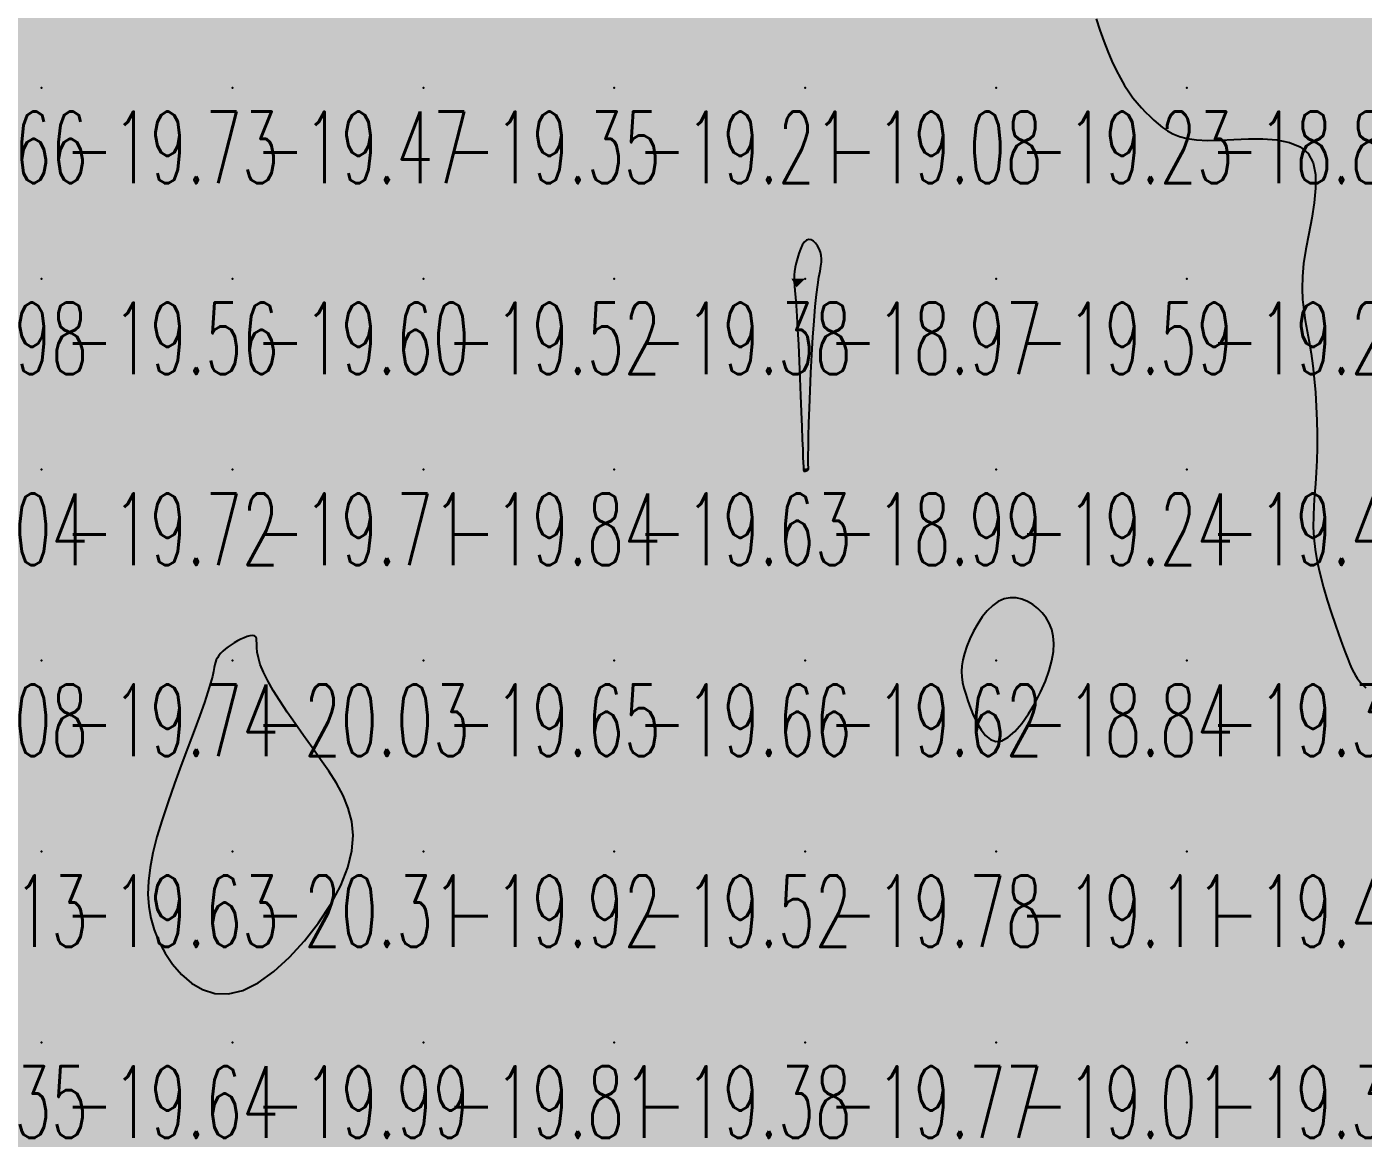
# Model space of a CAD drawing. Header units: millimetres. Extents: x 88261 to 90953, y 390274 to 392322.
# Drawn here: x 89439.5 to 89509.5, y 390662.2 to 390720.4 of the extents above; entities that cross this region are included whole.
import ezdxf
from ezdxf.enums import TextEntityAlignment as Align

# ---------------------------------------------------------------- set-up
doc = ezdxf.new("R2010")
doc.units = ezdxf.units.MM
doc.header["$LTSCALE"] = 25
for name, color, linetype in [('CN_03_00', 7, 'Continuous'), ('CN_04_00', 242, 'Continuous'), ('COTEAlt', 7, 'Continuous'), ('TN_COLORIAGE', 7, 'Continuous')]:
    doc.layers.add(name, color=color, linetype=linetype)
doc.styles.add('Simplex 1.0', font='Simplex.shx', dxfattribs={"width": 0.99, "height": 2.5})
doc.styles.get("Standard").update_dxf_attribs({"font": 'times.ttf'})

# ---------------------------------------------------------------- blocks, each defined once
blk = doc.blocks.new('COTE')
at = {"color": 0}
blk.add_point((0, 0), dxfattribs=at)
at = {"layer": 'COTEAlt'}
blk.add_attdef('ALT', text='', height=3.75, dxfattribs=at).set_placement((1.25, -1.25), align=Align.TOP_LEFT)

msp = doc.modelspace()

# ---------------------------------------------------------------- linework, layer by layer
at = {"layer": 'CN_03_00', "elevation": -19, "flags": 128}
msp.add_lwpolyline([(89495.493, 390720.842), (89495.69, 390720.252), (89495.895, 390719.685), (89496.106, 390719.146), (89496.322, 390718.639), (89496.541, 390718.169), (89496.761, 390717.742), (89496.981, 390717.36), (89497.201, 390717.02), (89497.421, 390716.716), (89497.641, 390716.442), (89497.86, 390716.194), (89498.079, 390715.966), (89498.297, 390715.752), (89498.515, 390715.547), (89498.735, 390715.347), (89498.967, 390715.156), (89499.223, 390714.979), (89499.517, 390714.821), (89499.861, 390714.687), (89500.268, 390714.583), (89500.749, 390714.514), (89501.319, 390714.484), (89501.981, 390714.495), (89502.709, 390714.527), (89503.471, 390714.556), (89504.231, 390714.557), (89504.958, 390714.506), (89505.616, 390714.379), (89506.172, 390714.151), (89506.593, 390713.799), (89506.855, 390713.306), (89506.977, 390712.693), (89506.986, 390711.986), (89506.913, 390711.215), (89506.785, 390710.406), (89506.631, 390709.588), (89506.48, 390708.789), (89506.36, 390708.037), (89506.294, 390707.352), (89506.279, 390706.726), (89506.305, 390706.144), (89506.365, 390705.589), (89506.448, 390705.046), (89506.546, 390704.498), (89506.649, 390703.932), (89506.749, 390703.33), (89506.838, 390702.681), (89506.913, 390701.993), (89506.974, 390701.279), (89507.021, 390700.548), (89507.053, 390699.815), (89507.069, 390699.091), (89507.069, 390698.387), (89507.052, 390697.715), (89507.018, 390697.085), (89506.975, 390696.489), (89506.931, 390695.917), (89506.893, 390695.358), (89506.869, 390694.803), (89506.868, 390694.241), (89506.897, 390693.661), (89506.964, 390693.053), (89507.075, 390692.412), (89507.223, 390691.747), (89507.399, 390691.073), (89507.594, 390690.406), (89507.8, 390689.76), (89508.005, 390689.149), (89508.203, 390688.589), (89508.383, 390688.095), (89508.539, 390687.677), (89508.672, 390687.329), (89508.788, 390687.043), (89508.891, 390686.807), (89508.985, 390686.614), (89509.075, 390686.453), (89509.165, 390686.314), (89509.26, 390686.189), (89509.365, 390686.067), (89509.484, 390685.944), (89509.623, 390685.812)], dxfattribs=at)
for points in [[(89479.853, 390704.582), (89479.894, 390703.786), (89479.934, 390702.921), (89479.973, 390702.022), (89480.01, 390701.125), (89480.044, 390700.268), (89480.075, 390699.487), (89480.1, 390698.817), (89480.12, 390698.285), (89480.136, 390697.884), (89480.148, 390697.593), (89480.156, 390697.396), (89480.162, 390697.273), (89480.168, 390697.206), (89480.172, 390697.177), (89480.177, 390697.168), (89480.183, 390697.163), (89480.191, 390697.159), (89480.2, 390697.156), (89480.211, 390697.155), (89480.223, 390697.156), (89480.238, 390697.157), (89480.254, 390697.16), (89480.272, 390697.165), (89480.293, 390697.171), (89480.314, 390697.178), (89480.336, 390697.187), (89480.357, 390697.196), (89480.377, 390697.207), (89480.394, 390697.217), (89480.407, 390697.229), (89480.415, 390697.24), (89480.419, 390697.255), (89480.418, 390697.289), (89480.416, 390697.361), (89480.413, 390697.491), (89480.411, 390697.698), (89480.412, 390698), (89480.418, 390698.418), (89480.43, 390698.969), (89480.45, 390699.665), (89480.477, 390700.478), (89480.512, 390701.371), (89480.553, 390702.309), (89480.601, 390703.255), (89480.654, 390704.173), (89480.713, 390705.026), (89480.776, 390705.779), (89480.843, 390706.405), (89480.911, 390706.911), (89480.974, 390707.316), (89481.03, 390707.639), (89481.074, 390707.896), (89481.101, 390708.107), (89481.109, 390708.288), (89481.092, 390708.459), (89481.049, 390708.632), (89480.981, 390708.802), (89480.895, 390708.961), (89480.792, 390709.099), (89480.68, 390709.207), (89480.56, 390709.275), (89480.439, 390709.294), (89480.319, 390709.255), (89480.206, 390709.151), (89480.101, 390708.994), (89480.004, 390708.794), (89479.918, 390708.565), (89479.842, 390708.321), (89479.779, 390708.073), (89479.728, 390707.835), (89479.693, 390707.62), (89479.672, 390707.435), (89479.665, 390707.264), (89479.67, 390707.083), (89479.685, 390706.872), (89479.709, 390706.607), (89479.739, 390706.267), (89479.775, 390705.83), (89479.813, 390705.272), (89479.853, 390704.582)], [(89493.178, 390687.235), (89493.256, 390687.705), (89493.277, 390688.133), (89493.245, 390688.521), (89493.163, 390688.872), (89493.038, 390689.19), (89492.872, 390689.477), (89492.67, 390689.738), (89492.436, 390689.972), (89492.177, 390690.174), (89491.896, 390690.339), (89491.6, 390690.458), (89491.294, 390690.524), (89490.983, 390690.531), (89490.672, 390690.471), (89490.367, 390690.338), (89490.072, 390690.128), (89489.792, 390689.851), (89489.53, 390689.523), (89489.288, 390689.158), (89489.071, 390688.771), (89488.882, 390688.375), (89488.723, 390687.985), (89488.599, 390687.616), (89488.511, 390687.279), (89488.459, 390686.968), (89488.441, 390686.673), (89488.453, 390686.387), (89488.495, 390686.098), (89488.564, 390685.798), (89488.659, 390685.478), (89488.776, 390685.129), (89488.915, 390684.746), (89489.076, 390684.349), (89489.259, 390683.963), (89489.466, 390683.611), (89489.698, 390683.318), (89489.955, 390683.108), (89490.238, 390683.007), (89490.549, 390683.039), (89490.885, 390683.219), (89491.238, 390683.531), (89491.595, 390683.948), (89491.946, 390684.446), (89492.277, 390684.997), (89492.577, 390685.577), (89492.835, 390686.16), (89493.038, 390686.72), (89493.178, 390687.235)]]:
    msp.add_lwpolyline(points, close=True, dxfattribs=at)
at = {"layer": 'CN_04_00', "elevation": -20, "flags": 128}
msp.add_lwpolyline([(89448.533, 390684.359), (89448.237, 390683.566), (89447.908, 390682.693), (89447.561, 390681.764), (89447.211, 390680.805), (89446.874, 390679.842), (89446.564, 390678.899), (89446.297, 390678.002), (89446.087, 390677.171), (89445.936, 390676.401), (89445.847, 390675.684), (89445.822, 390675.008), (89445.862, 390674.364), (89445.971, 390673.742), (89446.149, 390673.132), (89446.398, 390672.524), (89446.72, 390671.916), (89447.112, 390671.33), (89447.573, 390670.796), (89448.098, 390670.345), (89448.685, 390670.006), (89449.332, 390669.809), (89450.035, 390669.785), (89450.792, 390669.964), (89451.595, 390670.363), (89452.422, 390670.956), (89453.243, 390671.704), (89454.032, 390672.567), (89454.76, 390673.508), (89455.399, 390674.486), (89455.921, 390675.465), (89456.299, 390676.403), (89456.512, 390677.271), (89456.572, 390678.072), (89456.501, 390678.816), (89456.317, 390679.514), (89456.041, 390680.177), (89455.693, 390680.816), (89455.293, 390681.441), (89454.862, 390682.064), (89454.417, 390682.692), (89453.971, 390683.32), (89453.535, 390683.939), (89453.119, 390684.543), (89452.734, 390685.122), (89452.39, 390685.669), (89452.098, 390686.175), (89451.869, 390686.632), (89451.708, 390687.034), (89451.607, 390687.382), (89451.551, 390687.679), (89451.527, 390687.927), (89451.52, 390688.129), (89451.518, 390688.287), (89451.505, 390688.406), (89451.469, 390688.486), (89451.399, 390688.531), (89451.297, 390688.546), (89451.169, 390688.532), (89451.02, 390688.494), (89450.858, 390688.436), (89450.686, 390688.361), (89450.511, 390688.273), (89450.34, 390688.175), (89450.176, 390688.071), (89450.022, 390687.962), (89449.88, 390687.85), (89449.751, 390687.735), (89449.637, 390687.619), (89449.54, 390687.503), (89449.461, 390687.387), (89449.401, 390687.274), (89449.36, 390687.161), (89449.33, 390687.034), (89449.3, 390686.877), (89449.26, 390686.673), (89449.198, 390686.404), (89449.105, 390686.055), (89448.969, 390685.608), (89448.781, 390685.046), (89448.533, 390684.359)], close=True, dxfattribs=at)
at = {"layer": 'TN_COLORIAGE', "color": 213}
for points in [[(89440.249, 390721.89, -19.498), (89444.094, 390727.239, -19.498), (89440.249, 390717.239, -19.498), (89450.249, 390727.239, -19.498)], [(89440.249, 390717.239, -19.498), (89450.249, 390717.239, -19.498), (89450.249, 390727.239, -19.498)], [(89450.249, 390717.239, -19.264), (89460.249, 390717.239, -19.264), (89460.249, 390727.239, -19.264)], [(89450.249, 390727.239, -19.264), (89450.249, 390717.239, -19.264), (89460.249, 390727.239, -19.264)], [(89460.249, 390717.239, -19.305), (89470.249, 390717.239, -19.305), (89470.249, 390727.239, -19.305)], [(89460.249, 390727.239, -19.305), (89460.249, 390717.239, -19.305), (89470.249, 390727.239, -19.305)], [(89470.249, 390727.239, -19.311), (89470.249, 390717.239, -19.311), (89480.249, 390727.239, -19.311)], [(89470.249, 390717.239, -19.311), (89480.249, 390717.239, -19.311), (89480.249, 390727.239, -19.311)], [(89480.249, 390727.239, -19.156), (89480.249, 390717.239, -19.156), (89490.249, 390727.239, -19.156)], [(89480.249, 390717.239, -19.156), (89490.249, 390717.239, -19.156), (89490.249, 390727.239, -19.156)], [(89490.249, 390717.239, -19), (89494.994, 390721.985, -19), (89490.249, 390727.239, -19), (89494.034, 390727.239, -19)], [(89440.249, 390721.89, -19.659), (89435.453, 390722.444, -19.659), (89440.249, 390717.239, -19.659), (89430.249, 390717.239, -19.659)], [(89494.994, 390721.985, -19.231), (89496.763, 390717.239, -19.231), (89490.249, 390717.239, -19.231)], [(89430.249, 390717.239, -19.727), (89430.249, 390707.239, -19.727), (89440.249, 390717.239, -19.727)], [(89430.249, 390707.239, -19.727), (89440.249, 390707.239, -19.727), (89440.249, 390717.239, -19.727)], [(89440.249, 390717.239, -19.473), (89440.249, 390707.239, -19.473), (89450.249, 390717.239, -19.473)], [(89440.249, 390707.239, -19.473), (89450.249, 390707.239, -19.473), (89450.249, 390717.239, -19.473)], [(89450.249, 390717.239, -19.354), (89450.249, 390707.239, -19.354), (89460.249, 390717.239, -19.354)], [(89450.249, 390707.239, -19.354), (89460.249, 390707.239, -19.354), (89460.249, 390717.239, -19.354)], [(89460.249, 390707.239, -19.213), (89470.249, 390707.239, -19.213), (89470.249, 390717.239, -19.213)], [(89460.249, 390717.239, -19.213), (89460.249, 390707.239, -19.213), (89470.249, 390717.239, -19.213)], [(89470.249, 390707.239, -19), (89479.527, 390707.239, -19), (89480.249, 390717.239, -19), (89480.249, 390709.976, -19)], [(89470.249, 390717.239, -19.079), (89470.249, 390707.239, -19.079), (89480.249, 390717.239, -19.079)], [(89490.249, 390717.239, -19), (89481.394, 390708.384, -19), (89480.249, 390717.239, -19), (89480.249, 390709.976, -19)], [(89490.249, 390707.239, -19), (89480.73, 390707.239, -19), (89490.249, 390717.239, -19), (89481.394, 390708.384, -19)], [(89490.249, 390707.239, -19), (89498.52, 390715.51, -19), (89490.249, 390717.239, -19), (89496.763, 390717.239, -19)], [(89490.249, 390707.239, -19), (89498.52, 390715.51, -19), (89500.249, 390707.239, -19), (89500.249, 390714.002, -19)], [(89500.249, 390714.002, -19.258), (89508.397, 390715.388, -19.258), (89500.249, 390707.239, -19.258)], [(89505.719, 390707.239, -19.258), (89508.397, 390715.388, -19.258), (89500.249, 390707.239, -19.258)], [(89430.249, 390703.348, -19.557), (89430.995, 390697.986, -19.557), (89430.249, 390707.239, -19.557), (89440.249, 390707.239, -19.557)], [(89431.376, 390697.239, -19.557), (89430.995, 390697.986, -19.557), (89440.249, 390697.239, -19.557), (89440.249, 390707.239, -19.557)], [(89440.249, 390707.239, -19.595), (89440.249, 390697.239, -19.595), (89450.249, 390707.239, -19.595)], [(89440.249, 390697.239, -19.595), (89450.249, 390697.239, -19.595), (89450.249, 390707.239, -19.595)], [(89450.249, 390707.239, -19.52), (89450.249, 390697.239, -19.52), (89460.249, 390707.239, -19.52)], [(89450.249, 390697.239, -19.52), (89460.249, 390697.239, -19.52), (89460.249, 390707.239, -19.52)], [(89460.249, 390697.239, -19.384), (89470.249, 390697.239, -19.384), (89470.249, 390707.239, -19.384)], [(89460.249, 390707.239, -19.384), (89460.249, 390697.239, -19.384), (89470.249, 390707.239, -19.384)], [(89470.249, 390697.239, -19), (89479.798, 390706.788, -19), (89470.249, 390707.239, -19), (89479.527, 390707.239, -19)], [(89479.798, 390706.788, -19.632), (89480.16, 390697.239, -19.632), (89470.249, 390697.239, -19.632)], [(89490.249, 390707.239, -19), (89480.344, 390697.334, -19), (89490.249, 390697.239, -19), (89480.475, 390697.239, -19)], [(89480.73, 390707.239, -19.591), (89480.344, 390697.334, -19.591), (89490.249, 390707.239, -19.591)], [(89490.249, 390697.239, -19.258), (89500.249, 390697.239, -19.258), (89500.249, 390707.239, -19.258)], [(89490.249, 390707.239, -19.258), (89490.249, 390697.239, -19.258), (89500.249, 390707.239, -19.258)], [(89500.249, 390697.239, -19), (89506.884, 390703.875, -19), (89500.249, 390707.239, -19), (89505.719, 390707.239, -19)], [(89506.884, 390703.875, -19.421), (89507.239, 390697.239, -19.421), (89500.249, 390697.239, -19.421)], [(89431.376, 390697.239, -19.718), (89432.465, 390689.455, -19.718), (89440.249, 390697.239, -19.718)], [(89432.573, 390687.239, -19.718), (89432.465, 390689.455, -19.718), (89440.249, 390687.239, -19.718), (89440.249, 390697.239, -19.718)], [(89449.174, 390687.239, -19.713), (89450.249, 390688.238, -19.713), (89440.249, 390687.239, -19.713), (89450.249, 390697.239, -19.713)], [(89440.249, 390697.239, -19.713), (89440.249, 390687.239, -19.713), (89450.249, 390697.239, -19.713)], [(89451.869, 390688.86, -19.713), (89450.249, 390688.238, -19.713), (89460.249, 390697.239, -19.713), (89450.249, 390697.239, -19.713)], [(89451.869, 390688.86, -19.653), (89451.089, 390687.239, -19.653), (89460.249, 390697.239, -19.653), (89460.249, 390687.239, -19.653)], [(89460.249, 390697.239, -19.632), (89460.249, 390687.239, -19.632), (89470.249, 390697.239, -19.632)], [(89460.249, 390687.239, -19.632), (89470.249, 390687.239, -19.632), (89470.249, 390697.239, -19.632)], [(89470.249, 390687.239, -19), (89480.164, 390697.154, -19), (89470.249, 390697.239, -19), (89480.16, 390697.239, -19)], [(89470.249, 390687.239, -19), (89480.164, 390697.154, -19), (89480.249, 390687.239, -19), (89480.249, 390697.149, -19)], [(89480.249, 390687.239, -19), (89488.198, 390687.239, -19), (89490.249, 390697.239, -19), (89490.249, 390691.198, -19)], [(89480.249, 390687.239, -19), (89480.249, 390697.149, -19), (89490.249, 390697.239, -19), (89480.475, 390697.239, -19)], [(89500.249, 390697.239, -19), (89493.006, 390689.997, -19), (89490.249, 390697.239, -19), (89490.249, 390691.198, -19)], [(89500.249, 390697.239, -19), (89493.006, 390689.997, -19), (89500.249, 390687.239, -19), (89493.744, 390687.239, -19)], [(89500.249, 390697.239, -19), (89507.239, 390697.239, -19), (89500.249, 390687.239, -19), (89506.469, 390693.46, -19)], [(89506.469, 390693.46, -19.298), (89508.667, 390687.239, -19.298), (89500.249, 390687.239, -19.298)], [(89432.573, 390687.239, -19.735), (89433.622, 390680.613, -19.735), (89440.249, 390687.239, -19.735)], [(89433.622, 390680.613, -19.629), (89432.913, 390677.239, -19.629), (89440.249, 390687.239, -19.629), (89440.249, 390677.239, -19.629)], [(89449.174, 390687.239, -19.629), (89449.458, 390686.449, -19.629), (89440.249, 390687.239, -19.629), (89440.249, 390677.239, -19.629)], [(89451.089, 390687.239, -19.653), (89454.986, 390681.976, -19.653), (89460.249, 390687.239, -19.653)], [(89458.139, 390677.239, -19.653), (89454.986, 390681.976, -19.653), (89460.249, 390677.239, -19.653), (89460.249, 390687.239, -19.653)], [(89460.249, 390687.239, -19.66), (89460.249, 390677.239, -19.66), (89470.249, 390687.239, -19.66)], [(89460.249, 390677.239, -19.66), (89470.249, 390677.239, -19.66), (89470.249, 390687.239, -19.66)], [(89470.249, 390687.239, -19.621), (89470.249, 390677.239, -19.621), (89480.249, 390687.239, -19.621)], [(89470.249, 390677.239, -19.621), (89480.249, 390677.239, -19.621), (89480.249, 390687.239, -19.621)], [(89480.249, 390677.239, -19), (89488.552, 390685.543, -19), (89480.249, 390687.239, -19), (89488.198, 390687.239, -19)], [(89490.249, 390677.239, -19.298), (89500.249, 390677.239, -19.298), (89500.249, 390687.239, -19.298)], [(89500.249, 390687.239, -19), (89493.744, 390687.239, -19), (89490.249, 390677.239, -19), (89490.249, 390681.363, -19)], [(89500.249, 390677.239, -19), (89509.162, 390686.152, -19), (89500.249, 390687.239, -19), (89508.667, 390687.239, -19)], [(89449.458, 390686.449, -19.629), (89445.678, 390677.239, -19.629), (89440.249, 390677.239, -19.629)], [(89500.249, 390677.239, -19), (89509.162, 390686.152, -19), (89510.249, 390677.239, -19), (89510.249, 390685.285, -19)], [(89480.249, 390677.239, -19), (89488.552, 390685.543, -19), (89490.249, 390677.239, -19), (89490.249, 390681.363, -19)], [(89432.913, 390677.239, -19.629), (89435.11, 390672.1, -19.629), (89440.249, 390677.239, -19.629)], [(89435.173, 390667.239, -19.629), (89435.11, 390672.1, -19.629), (89440.249, 390667.239, -19.629), (89440.249, 390677.239, -19.629)], [(89445.615, 390672.606, -19.629), (89445.678, 390677.239, -19.629), (89440.249, 390667.239, -19.629), (89440.249, 390677.239, -19.629)], [(89450.249, 390667.239, -19.916), (89460.249, 390667.239, -19.916), (89460.249, 390677.239, -19.916)], [(89450.249, 390667.484, -19.916), (89458.139, 390677.239, -19.916), (89450.249, 390667.239, -19.916), (89460.249, 390677.239, -19.916)], [(89460.249, 390667.239, -19.517), (89470.249, 390667.239, -19.517), (89470.249, 390677.239, -19.517)], [(89460.249, 390677.239, -19.517), (89460.249, 390667.239, -19.517), (89470.249, 390677.239, -19.517)], [(89470.249, 390677.239, -19.785), (89470.249, 390667.239, -19.785), (89480.249, 390677.239, -19.785)], [(89470.249, 390667.239, -19.785), (89480.249, 390667.239, -19.785), (89480.249, 390677.239, -19.785)], [(89480.249, 390677.239, -19.112), (89480.249, 390667.239, -19.112), (89490.249, 390677.239, -19.112)], [(89480.249, 390667.239, -19.112), (89490.249, 390667.239, -19.112), (89490.249, 390677.239, -19.112)], [(89490.249, 390677.239, -19.46), (89490.249, 390667.239, -19.46), (89500.249, 390677.239, -19.46)], [(89490.249, 390667.239, -19.46), (89500.249, 390667.239, -19.46), (89500.249, 390677.239, -19.46)], [(89500.249, 390667.239, -19.231), (89510.249, 390667.239, -19.231), (89510.249, 390677.239, -19.231)], [(89500.249, 390677.239, -19.231), (89500.249, 390667.239, -19.231), (89510.249, 390677.239, -19.231)], [(89450.249, 390667.484, -19.638), (89445.615, 390672.606, -19.638), (89450.249, 390667.239, -19.638), (89440.249, 390667.239, -19.638)], [(89435.173, 390667.239, -19.638), (89435.576, 390662.567, -19.638), (89440.249, 390667.239, -19.638)], [(89438.699, 390657.239, -19.638), (89435.576, 390662.567, -19.638), (89440.249, 390657.239, -19.638), (89440.249, 390667.239, -19.638)], [(89440.249, 390657.239, -19.992), (89450.249, 390657.239, -19.992), (89450.249, 390667.239, -19.992)], [(89440.249, 390667.239, -19.992), (89440.249, 390657.239, -19.992), (89450.249, 390667.239, -19.992)], [(89450.249, 390657.239, -19.811), (89460.249, 390657.239, -19.811), (89460.249, 390667.239, -19.811)], [(89450.249, 390667.239, -19.811), (89450.249, 390657.239, -19.811), (89460.249, 390667.239, -19.811)], [(89460.249, 390657.239, -19.377), (89470.249, 390657.239, -19.377), (89470.249, 390667.239, -19.377)], [(89460.249, 390667.239, -19.377), (89460.249, 390657.239, -19.377), (89470.249, 390667.239, -19.377)], [(89470.249, 390657.239, -19.773), (89480.249, 390657.239, -19.773), (89480.249, 390667.239, -19.773)], [(89470.249, 390667.239, -19.773), (89470.249, 390657.239, -19.773), (89480.249, 390667.239, -19.773)], [(89480.249, 390667.239, -19.009), (89480.249, 390657.239, -19.009), (89490.249, 390667.239, -19.009)], [(89480.249, 390657.239, -19.009), (89490.249, 390657.239, -19.009), (89490.249, 390667.239, -19.009)], [(89490.249, 390667.239, -19.388), (89490.249, 390657.239, -19.388), (89500.249, 390667.239, -19.388)], [(89490.249, 390657.239, -19.388), (89500.249, 390657.239, -19.388), (89500.249, 390667.239, -19.388)], [(89500.249, 390667.239, -19.353), (89500.249, 390657.239, -19.353), (89510.249, 390667.239, -19.353)], [(89500.249, 390657.239, -19.353), (89510.249, 390657.239, -19.353), (89510.249, 390667.239, -19.353)]]:
    msp.add_solid(points, dxfattribs=at)
at = {"layer": 'TN_COLORIAGE', "color": 203}
for points in [[(89496.763, 390717.239, -18.745), (89494.994, 390721.985, -18.745), (89500.249, 390717.239, -18.745), (89500.249, 390727.239, -18.745)], [(89500.249, 390727.239, -18.805), (89500.249, 390717.239, -18.805), (89510.249, 390727.239, -18.805)], [(89500.249, 390717.239, -18.805), (89510.249, 390717.239, -18.805), (89510.249, 390727.239, -18.805)], [(89496.763, 390717.239, -18.877), (89498.52, 390715.51, -18.877), (89500.249, 390717.239, -18.877)], [(89500.249, 390714.002, -18.877), (89498.52, 390715.51, -18.877), (89500.249, 390717.239, -18.877)], [(89508.397, 390715.388, -18.877), (89500.249, 390714.002, -18.877), (89510.249, 390717.239, -18.877), (89500.249, 390717.239, -18.877)], [(89508.397, 390715.388, -18.786), (89505.719, 390707.239, -18.786), (89510.249, 390717.239, -18.786), (89510.249, 390707.239, -18.786)], [(89480.249, 390709.976, -18.97), (89479.527, 390707.239, -18.97), (89480.249, 390707.239, -18.97)], [(89480.249, 390709.976, -18.97), (89481.394, 390708.384, -18.97), (89480.249, 390707.239, -18.97)], [(89481.394, 390708.384, -18.97), (89480.73, 390707.239, -18.97), (89480.249, 390707.239, -18.97)], [(89479.527, 390707.239, -18.97), (89479.798, 390706.788, -18.97), (89480.249, 390707.239, -18.97)], [(89480.16, 390697.239, -18.97), (89479.798, 390706.788, -18.97), (89480.249, 390697.239, -18.97), (89480.249, 390707.239, -18.97)], [(89480.344, 390697.334, -18.97), (89480.73, 390707.239, -18.97), (89480.249, 390697.239, -18.97), (89480.249, 390707.239, -18.97)], [(89505.719, 390707.239, -18.786), (89506.884, 390703.875, -18.786), (89510.249, 390707.239, -18.786)], [(89507.239, 390697.239, -18.786), (89506.884, 390703.875, -18.786), (89510.249, 390697.239, -18.786), (89510.249, 390707.239, -18.786)], [(89480.16, 390697.239, -18.994), (89480.164, 390697.154, -18.994), (89480.249, 390697.239, -18.994)], [(89480.249, 390697.149, -18.994), (89480.164, 390697.154, -18.994), (89480.249, 390697.239, -18.994)], [(89480.475, 390697.239, -18.994), (89480.344, 390697.334, -18.994), (89480.249, 390697.239, -18.994)], [(89480.475, 390697.239, -18.994), (89480.249, 390697.149, -18.994), (89480.249, 390697.239, -18.994)], [(89506.469, 390693.46, -18.819), (89507.239, 390697.239, -18.819), (89510.249, 390697.239, -18.819)], [(89508.667, 390687.239, -18.819), (89506.469, 390693.46, -18.819), (89510.249, 390687.239, -18.819), (89510.249, 390697.239, -18.819)], [(89490.249, 390691.198, -18.84), (89488.198, 390687.239, -18.84), (89490.249, 390687.239, -18.84)], [(89490.249, 390691.198, -18.84), (89493.006, 390689.997, -18.84), (89490.249, 390687.239, -18.84)], [(89493.744, 390687.239, -18.84), (89493.006, 390689.997, -18.84), (89490.249, 390687.239, -18.84)], [(89488.198, 390687.239, -18.84), (89488.552, 390685.543, -18.84), (89490.249, 390687.239, -18.84)], [(89490.249, 390681.363, -18.84), (89488.552, 390685.543, -18.84), (89490.249, 390687.239, -18.84)], [(89490.249, 390681.363, -18.84), (89493.744, 390687.239, -18.84), (89490.249, 390687.239, -18.84)], [(89508.667, 390687.239, -18.944), (89509.162, 390686.152, -18.944), (89510.249, 390687.239, -18.944)], [(89510.249, 390685.285, -18.944), (89509.162, 390686.152, -18.944), (89510.249, 390687.239, -18.944)]]:
    msp.add_solid(points, dxfattribs=at)
at = {"layer": 'TN_COLORIAGE', "color": 223}
for points in [[(89450.249, 390688.238, -20.032), (89451.869, 390688.86, -20.032), (89450.249, 390687.239, -20.032)], [(89451.089, 390687.239, -20.032), (89451.869, 390688.86, -20.032), (89450.249, 390687.239, -20.032)], [(89450.249, 390688.238, -20.032), (89449.174, 390687.239, -20.032), (89450.249, 390687.239, -20.032)], [(89450.249, 390677.239, -20), (89445.678, 390677.239, -20), (89450.249, 390687.239, -20), (89449.458, 390686.449, -20)], [(89449.458, 390686.449, -20.032), (89449.174, 390687.239, -20.032), (89450.249, 390687.239, -20.032)], [(89450.249, 390677.239, -20), (89454.986, 390681.976, -20), (89450.249, 390687.239, -20), (89451.089, 390687.239, -20)], [(89454.986, 390681.976, -20.312), (89458.139, 390677.239, -20.312), (89450.249, 390677.239, -20.312)], [(89445.615, 390672.606, -20.312), (89450.249, 390667.484, -20.312), (89450.249, 390677.239, -20.312)], [(89445.678, 390677.239, -20.312), (89445.615, 390672.606, -20.312), (89450.249, 390677.239, -20.312)], [(89458.139, 390677.239, -20.312), (89450.249, 390667.484, -20.312), (89450.249, 390677.239, -20.312)]]:
    msp.add_solid(points, dxfattribs=at)

# ---------------------------------------------------------------- block references
at = {"layer": 'COTEAlt'}
ref = msp.add_blockref('COTE', (89430.249, 390717.239), dxfattribs=at)
ref.add_attrib('ALT', '-19.66', dxfattribs={"height": 3.75, "style": 'Simplex 1.0', "width": 0.6}).set_placement((89431.499, 390715.989), align=Align.TOP_LEFT)
ref = msp.add_blockref('COTE', (89440.249, 390717.239), dxfattribs=at)
ref.add_attrib('ALT', '-19.73', dxfattribs={"height": 3.75, "style": 'Simplex 1.0', "width": 0.6}).set_placement((89441.499, 390715.989), align=Align.TOP_LEFT)
ref = msp.add_blockref('COTE', (89450.249, 390717.239), dxfattribs=at)
ref.add_attrib('ALT', '-19.47', dxfattribs={"height": 3.75, "style": 'Simplex 1.0', "width": 0.6}).set_placement((89451.499, 390715.989), align=Align.TOP_LEFT)
ref = msp.add_blockref('COTE', (89460.249, 390717.239), dxfattribs=at)
ref.add_attrib('ALT', '-19.35', dxfattribs={"height": 3.75, "style": 'Simplex 1.0', "width": 0.6}).set_placement((89461.499, 390715.989), align=Align.TOP_LEFT)
ref = msp.add_blockref('COTE', (89470.249, 390717.239), dxfattribs=at)
ref.add_attrib('ALT', '-19.21', dxfattribs={"height": 3.75, "style": 'Simplex 1.0', "width": 0.6}).set_placement((89471.499, 390715.989), align=Align.TOP_LEFT)
ref = msp.add_blockref('COTE', (89480.249, 390717.239), dxfattribs=at)
ref.add_attrib('ALT', '-19.08', dxfattribs={"height": 3.75, "style": 'Simplex 1.0', "width": 0.6}).set_placement((89481.499, 390715.989), align=Align.TOP_LEFT)
ref = msp.add_blockref('COTE', (89490.249, 390717.239), dxfattribs=at)
ref.add_attrib('ALT', '-19.23', dxfattribs={"height": 3.75, "style": 'Simplex 1.0', "width": 0.6}).set_placement((89491.499, 390715.989), align=Align.TOP_LEFT)
ref = msp.add_blockref('COTE', (89500.249, 390717.239), dxfattribs=at)
ref.add_attrib('ALT', '-18.88', dxfattribs={"height": 3.75, "style": 'Simplex 1.0', "width": 0.6}).set_placement((89501.499, 390715.989), align=Align.TOP_LEFT)
ref = msp.add_blockref('COTE', (89430.249, 390707.239), dxfattribs=at)
ref.add_attrib('ALT', '-19.98', dxfattribs={"height": 3.75, "style": 'Simplex 1.0', "width": 0.6}).set_placement((89431.499, 390705.989), align=Align.TOP_LEFT)
ref = msp.add_blockref('COTE', (89440.249, 390707.239), dxfattribs=at)
ref.add_attrib('ALT', '-19.56', dxfattribs={"height": 3.75, "style": 'Simplex 1.0', "width": 0.6}).set_placement((89441.499, 390705.989), align=Align.TOP_LEFT)
ref = msp.add_blockref('COTE', (89450.249, 390707.239), dxfattribs=at)
ref.add_attrib('ALT', '-19.60', dxfattribs={"height": 3.75, "style": 'Simplex 1.0', "width": 0.6}).set_placement((89451.499, 390705.989), align=Align.TOP_LEFT)
ref = msp.add_blockref('COTE', (89460.249, 390707.239), dxfattribs=at)
ref.add_attrib('ALT', '-19.52', dxfattribs={"height": 3.75, "style": 'Simplex 1.0', "width": 0.6}).set_placement((89461.499, 390705.989), align=Align.TOP_LEFT)
ref = msp.add_blockref('COTE', (89470.249, 390707.239), dxfattribs=at)
ref.add_attrib('ALT', '-19.38', dxfattribs={"height": 3.75, "style": 'Simplex 1.0', "width": 0.6}).set_placement((89471.499, 390705.989), align=Align.TOP_LEFT)
ref = msp.add_blockref('COTE', (89480.249, 390707.239), dxfattribs=at)
ref.add_attrib('ALT', '-18.97', dxfattribs={"height": 3.75, "style": 'Simplex 1.0', "width": 0.6}).set_placement((89481.499, 390705.989), align=Align.TOP_LEFT)
ref = msp.add_blockref('COTE', (89490.249, 390707.239), dxfattribs=at)
ref.add_attrib('ALT', '-19.59', dxfattribs={"height": 3.75, "style": 'Simplex 1.0', "width": 0.6}).set_placement((89491.499, 390705.989), align=Align.TOP_LEFT)
ref = msp.add_blockref('COTE', (89500.249, 390707.239), dxfattribs=at)
ref.add_attrib('ALT', '-19.26', dxfattribs={"height": 3.75, "style": 'Simplex 1.0', "width": 0.6}).set_placement((89501.499, 390705.989), align=Align.TOP_LEFT)
ref = msp.add_blockref('COTE', (89430.249, 390697.239), dxfattribs=at)
ref.add_attrib('ALT', '-20.04', dxfattribs={"height": 3.75, "style": 'Simplex 1.0', "width": 0.6}).set_placement((89431.499, 390695.989), align=Align.TOP_LEFT)
ref = msp.add_blockref('COTE', (89440.249, 390697.239), dxfattribs=at)
ref.add_attrib('ALT', '-19.72', dxfattribs={"height": 3.75, "style": 'Simplex 1.0', "width": 0.6}).set_placement((89441.499, 390695.989), align=Align.TOP_LEFT)
ref = msp.add_blockref('COTE', (89450.249, 390697.239), dxfattribs=at)
ref.add_attrib('ALT', '-19.71', dxfattribs={"height": 3.75, "style": 'Simplex 1.0', "width": 0.6}).set_placement((89451.499, 390695.989), align=Align.TOP_LEFT)
ref = msp.add_blockref('COTE', (89460.249, 390697.239), dxfattribs=at)
ref.add_attrib('ALT', '-19.84', dxfattribs={"height": 3.75, "style": 'Simplex 1.0', "width": 0.6}).set_placement((89461.499, 390695.989), align=Align.TOP_LEFT)
ref = msp.add_blockref('COTE', (89470.249, 390697.239), dxfattribs=at)
ref.add_attrib('ALT', '-19.63', dxfattribs={"height": 3.75, "style": 'Simplex 1.0', "width": 0.6}).set_placement((89471.499, 390695.989), align=Align.TOP_LEFT)
ref = msp.add_blockref('COTE', (89480.249, 390697.239), dxfattribs=at)
ref.add_attrib('ALT', '-18.99', dxfattribs={"height": 3.75, "style": 'Simplex 1.0', "width": 0.6}).set_placement((89481.499, 390695.989), align=Align.TOP_LEFT)
ref = msp.add_blockref('COTE', (89490.249, 390697.239), dxfattribs=at)
ref.add_attrib('ALT', '-19.24', dxfattribs={"height": 3.75, "style": 'Simplex 1.0', "width": 0.6}).set_placement((89491.499, 390695.989), align=Align.TOP_LEFT)
ref = msp.add_blockref('COTE', (89500.249, 390697.239), dxfattribs=at)
ref.add_attrib('ALT', '-19.42', dxfattribs={"height": 3.75, "style": 'Simplex 1.0', "width": 0.6}).set_placement((89501.499, 390695.989), align=Align.TOP_LEFT)
ref = msp.add_blockref('COTE', (89430.249, 390687.239), dxfattribs=at)
ref.add_attrib('ALT', '-20.08', dxfattribs={"height": 3.75, "style": 'Simplex 1.0', "width": 0.6}).set_placement((89431.499, 390685.989), align=Align.TOP_LEFT)
ref = msp.add_blockref('COTE', (89440.249, 390687.239), dxfattribs=at)
ref.add_attrib('ALT', '-19.74', dxfattribs={"height": 3.75, "style": 'Simplex 1.0', "width": 0.6}).set_placement((89441.499, 390685.989), align=Align.TOP_LEFT)
ref = msp.add_blockref('COTE', (89450.249, 390687.239), dxfattribs=at)
ref.add_attrib('ALT', '-20.03', dxfattribs={"height": 3.75, "style": 'Simplex 1.0', "width": 0.6}).set_placement((89451.499, 390685.989), align=Align.TOP_LEFT)
ref = msp.add_blockref('COTE', (89460.249, 390687.239), dxfattribs=at)
ref.add_attrib('ALT', '-19.65', dxfattribs={"height": 3.75, "style": 'Simplex 1.0', "width": 0.6}).set_placement((89461.499, 390685.989), align=Align.TOP_LEFT)
ref = msp.add_blockref('COTE', (89470.249, 390687.239), dxfattribs=at)
ref.add_attrib('ALT', '-19.66', dxfattribs={"height": 3.75, "style": 'Simplex 1.0', "width": 0.6}).set_placement((89471.499, 390685.989), align=Align.TOP_LEFT)
ref = msp.add_blockref('COTE', (89480.249, 390687.239), dxfattribs=at)
ref.add_attrib('ALT', '-19.62', dxfattribs={"height": 3.75, "style": 'Simplex 1.0', "width": 0.6}).set_placement((89481.499, 390685.989), align=Align.TOP_LEFT)
ref = msp.add_blockref('COTE', (89490.249, 390687.239), dxfattribs=at)
ref.add_attrib('ALT', '-18.84', dxfattribs={"height": 3.75, "style": 'Simplex 1.0', "width": 0.6}).set_placement((89491.499, 390685.989), align=Align.TOP_LEFT)
ref = msp.add_blockref('COTE', (89500.249, 390687.239), dxfattribs=at)
ref.add_attrib('ALT', '-19.30', dxfattribs={"height": 3.75, "style": 'Simplex 1.0', "width": 0.6}).set_placement((89501.499, 390685.989), align=Align.TOP_LEFT)
ref = msp.add_blockref('COTE', (89430.249, 390677.239), dxfattribs=at)
ref.add_attrib('ALT', '-20.13', dxfattribs={"height": 3.75, "style": 'Simplex 1.0', "width": 0.6}).set_placement((89431.499, 390675.989), align=Align.TOP_LEFT)
ref = msp.add_blockref('COTE', (89440.249, 390677.239), dxfattribs=at)
ref.add_attrib('ALT', '-19.63', dxfattribs={"height": 3.75, "style": 'Simplex 1.0', "width": 0.6}).set_placement((89441.499, 390675.989), align=Align.TOP_LEFT)
ref = msp.add_blockref('COTE', (89450.249, 390677.239), dxfattribs=at)
ref.add_attrib('ALT', '-20.31', dxfattribs={"height": 3.75, "style": 'Simplex 1.0', "width": 0.6}).set_placement((89451.499, 390675.989), align=Align.TOP_LEFT)
ref = msp.add_blockref('COTE', (89460.249, 390677.239), dxfattribs=at)
ref.add_attrib('ALT', '-19.92', dxfattribs={"height": 3.75, "style": 'Simplex 1.0', "width": 0.6}).set_placement((89461.499, 390675.989), align=Align.TOP_LEFT)
ref = msp.add_blockref('COTE', (89470.249, 390677.239), dxfattribs=at)
ref.add_attrib('ALT', '-19.52', dxfattribs={"height": 3.75, "style": 'Simplex 1.0', "width": 0.6}).set_placement((89471.499, 390675.989), align=Align.TOP_LEFT)
ref = msp.add_blockref('COTE', (89480.249, 390677.239), dxfattribs=at)
ref.add_attrib('ALT', '-19.78', dxfattribs={"height": 3.75, "style": 'Simplex 1.0', "width": 0.6}).set_placement((89481.499, 390675.989), align=Align.TOP_LEFT)
ref = msp.add_blockref('COTE', (89490.249, 390677.239), dxfattribs=at)
ref.add_attrib('ALT', '-19.11', dxfattribs={"height": 3.75, "style": 'Simplex 1.0', "width": 0.6}).set_placement((89491.499, 390675.989), align=Align.TOP_LEFT)
ref = msp.add_blockref('COTE', (89500.249, 390677.239), dxfattribs=at)
ref.add_attrib('ALT', '-19.46', dxfattribs={"height": 3.75, "style": 'Simplex 1.0', "width": 0.6}).set_placement((89501.499, 390675.989), align=Align.TOP_LEFT)
ref = msp.add_blockref('COTE', (89430.249, 390667.239), dxfattribs=at)
ref.add_attrib('ALT', '-20.35', dxfattribs={"height": 3.75, "style": 'Simplex 1.0', "width": 0.6}).set_placement((89431.499, 390665.989), align=Align.TOP_LEFT)
ref = msp.add_blockref('COTE', (89440.249, 390667.239), dxfattribs=at)
ref.add_attrib('ALT', '-19.64', dxfattribs={"height": 3.75, "style": 'Simplex 1.0', "width": 0.6}).set_placement((89441.499, 390665.989), align=Align.TOP_LEFT)
ref = msp.add_blockref('COTE', (89450.249, 390667.239), dxfattribs=at)
ref.add_attrib('ALT', '-19.99', dxfattribs={"height": 3.75, "style": 'Simplex 1.0', "width": 0.6}).set_placement((89451.499, 390665.989), align=Align.TOP_LEFT)
ref = msp.add_blockref('COTE', (89460.249, 390667.239), dxfattribs=at)
ref.add_attrib('ALT', '-19.81', dxfattribs={"height": 3.75, "style": 'Simplex 1.0', "width": 0.6}).set_placement((89461.499, 390665.989), align=Align.TOP_LEFT)
ref = msp.add_blockref('COTE', (89470.249, 390667.239), dxfattribs=at)
ref.add_attrib('ALT', '-19.38', dxfattribs={"height": 3.75, "style": 'Simplex 1.0', "width": 0.6}).set_placement((89471.499, 390665.989), align=Align.TOP_LEFT)
ref = msp.add_blockref('COTE', (89480.249, 390667.239), dxfattribs=at)
ref.add_attrib('ALT', '-19.77', dxfattribs={"height": 3.75, "style": 'Simplex 1.0', "width": 0.6}).set_placement((89481.499, 390665.989), align=Align.TOP_LEFT)
ref = msp.add_blockref('COTE', (89490.249, 390667.239), dxfattribs=at)
ref.add_attrib('ALT', '-19.01', dxfattribs={"height": 3.75, "style": 'Simplex 1.0', "width": 0.6}).set_placement((89491.499, 390665.989), align=Align.TOP_LEFT)
ref = msp.add_blockref('COTE', (89500.249, 390667.239), dxfattribs=at)
ref.add_attrib('ALT', '-19.39', dxfattribs={"height": 3.75, "style": 'Simplex 1.0', "width": 0.6}).set_placement((89501.499, 390665.989), align=Align.TOP_LEFT)

doc.saveas('drawing.dxf')
